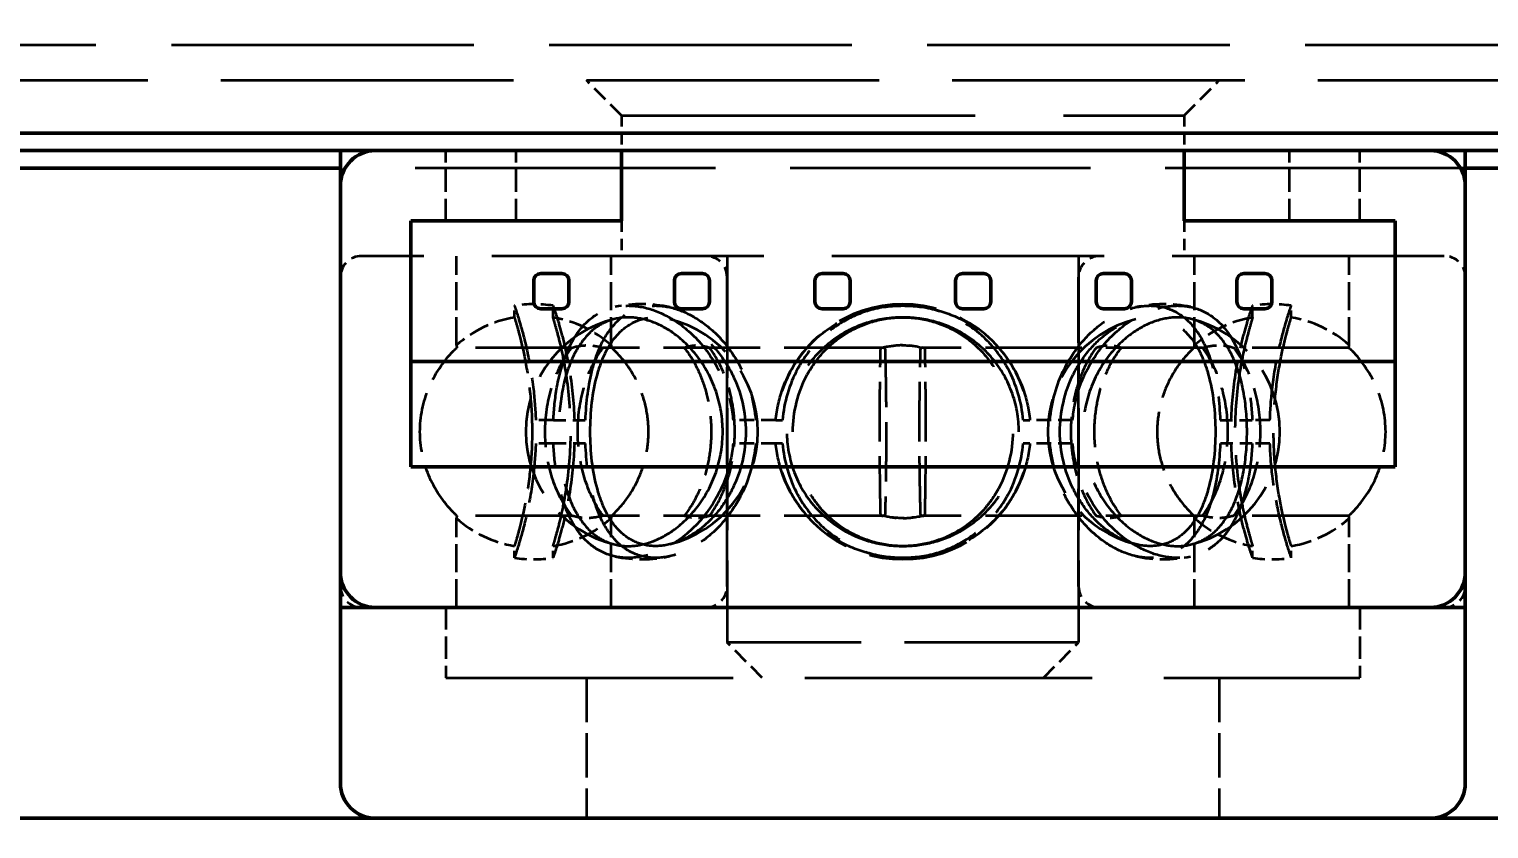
# Model space of a CAD drawing. Header units: millimetres. Extents: x 0 to 297, y 0 to 210.
# Drawn here: x 58.76 to 79.52, y 107.72 to 119.09 of the extents above; entities that cross this region are included whole.
import ezdxf

# ---------------------------------------------------------------- set-up
doc = ezdxf.new("R2010")
doc.units = ezdxf.units.MM
doc.linetypes.add('DASHED', pattern=[0.2068, 0.1655, -0.0413])
for name, color, linetype, lineweight in [('Dimension (ISO)', 7, 'Continuous', 25), ('Hidden (ISO)', 7, 'DASHED', 35), ('Visible (ISO)', 7, 'Continuous', 50)]:
    doc.layers.add(name, color=color, linetype=linetype, lineweight=lineweight)
doc.styles.add('Note Text (ISO)', font='tahoma.ttf')
doc.dimstyles.new('Default - Method 1b (ISO)', dxfattribs={"dimtxt": 3.5, "dimasz": 2.5, "dimexe": 3.175, "dimexo": 0, "dimgap": 0.762, "dimtad": 1, "dimtoh": 1, "dimrnd": 1e-08, "dimtxsty": 'Note Text (ISO)', "dimcen": 0.09, "dimdle": 10, "dimclrd": 256, "dimclre": 256, "dimclrt": 256, "dimazin": 2, "dimtfac": 1, "dimtmove": 0, "dimatfit": 3, "dimfxl": 0, "dimtolj": 1, "dimlwd": -1, "dimlwe": -1, "dimarcsym": 0})

# ---------------------------------------------------------------- blocks, each defined once
blk = doc.blocks.new('*D6')
at = {"layer": 'Defpoints', "color": 0}
for p in [(44.37, 173.365), (69.182, 173.365), (63.682, 107.865)]:
    blk.add_point(p, dxfattribs=at)
at = {"layer": 'Dimension (ISO)'}
for p, q in [((69.182, 173.365), (41.195, 173.365)), ((44.37, 110.365), (44.37, 170.865)), ((63.682, 107.865), (41.195, 107.865))]:
    blk.add_line(p, q, dxfattribs=at)
for points in [[(43.953, 170.865), (44.786, 170.865), (44.37, 173.365)], [(43.953, 110.365), (44.786, 110.365), (44.37, 107.865)]]:
    blk.add_solid(points, dxfattribs=at)
at = {"layer": 'Dimension (ISO)', "insert": (39.172, 136.17), "char_height": 3.5, "attachment_point": 1, "rotation": 90, "style": 'Note Text (ISO)'}
blk.add_mtext('\\A1;65,5', dxfattribs=at)
blk = doc.blocks.new('*D7')
at = {"layer": 'Defpoints', "color": 0}
for p in [(35.488, 173.365), (69.182, 173.365), (52.932, 107.715)]:
    blk.add_point(p, dxfattribs=at)
at = {"layer": 'Dimension (ISO)'}
for p, q in [((69.182, 173.365), (32.313, 173.365)), ((35.488, 110.215), (35.488, 170.865)), ((52.932, 107.715), (32.313, 107.715))]:
    blk.add_line(p, q, dxfattribs=at)
for points in [[(35.072, 170.865), (35.905, 170.865), (35.488, 173.365)], [(35.072, 110.215), (35.905, 110.215), (35.488, 107.715)]]:
    blk.add_solid(points, dxfattribs=at)
at = {"layer": 'Dimension (ISO)', "insert": (30.291, 136.048), "char_height": 3.5, "attachment_point": 1, "rotation": 90, "style": 'Note Text (ISO)'}
blk.add_mtext('\\A1;65,6', dxfattribs=at)

msp = doc.modelspace()

# ---------------------------------------------------------------- linework, layer by layer
at = {"layer": 'Hidden (ISO)', "ltscale": 25.994265}
msp.add_line((86.582, 118.865), (55.782, 118.865), dxfattribs=at)
at = {"layer": 'Hidden (ISO)', "ltscale": 25.150295}
msp.add_line((56.282, 118.365), (86.082, 118.365), dxfattribs=at)
at = {"layer": 'Hidden (ISO)', "ltscale": 1.346073}
for p, q in [((67.182, 117.865), (66.682, 118.365)), ((75.182, 117.865), (75.682, 118.365)), ((69.182, 109.865), (68.682, 110.365)), ((73.182, 109.865), (73.682, 110.365))]:
    msp.add_line(p, q, dxfattribs=at)
at = {"layer": 'Hidden (ISO)', "ltscale": 30.382908}
msp.add_line((67.182, 117.865), (75.182, 117.865), dxfattribs=at)
at = {"layer": 'Hidden (ISO)', "ltscale": 0.951788}
for p, q in [((67.182, 117.865), (67.182, 117.365)), ((75.182, 117.865), (75.182, 117.365)), ((67.182, 116.365), (67.182, 115.865)), ((75.182, 116.365), (75.182, 115.865))]:
    msp.add_line(p, q, dxfattribs=at)
at = {"layer": 'Hidden (ISO)', "ltscale": 1.903676}
for p, q in [((64.682, 116.365), (64.682, 117.365)), ((65.682, 116.365), (65.682, 117.365)), ((76.682, 116.365), (76.682, 117.365)), ((77.682, 116.365), (77.682, 117.365)), ((64.682, 110.865), (64.682, 109.865)), ((77.682, 110.865), (77.682, 109.865))]:
    msp.add_line(p, q, dxfattribs=at)
at = {"layer": 'Hidden (ISO)', "ltscale": 25.789812}
msp.add_line((79.182, 117.115), (63.182, 117.115), dxfattribs=at)
at = {"layer": 'Hidden (ISO)', "ltscale": 23.394838}
msp.add_line((78.882, 115.865), (63.482, 115.865), dxfattribs=at)
at = {"layer": 'Hidden (ISO)', "ltscale": 2.418005}
for p, q in [((64.832, 114.595), (64.832, 115.865)), ((67.032, 114.595), (67.032, 115.865)), ((75.332, 114.595), (75.332, 115.865)), ((77.532, 114.595), (77.532, 115.865)), ((64.832, 110.865), (64.832, 112.136)), ((67.032, 110.865), (67.032, 112.136)), ((75.332, 110.865), (75.332, 112.136)), ((77.532, 110.865), (77.532, 112.136))]:
    msp.add_line(p, q, dxfattribs=at)
at = {"layer": 'Hidden (ISO)', "ltscale": 10.470666}
for p, q in [((68.682, 115.865), (68.682, 110.365)), ((73.682, 115.865), (73.682, 110.365))]:
    msp.add_line(p, q, dxfattribs=at)
at = {"layer": 'Hidden (ISO)', "ltscale": 8.376513}
for p, q in [((68.682, 111.165), (68.682, 115.565)), ((73.682, 111.165), (73.682, 115.565))]:
    msp.add_line(p, q, dxfattribs=at)
at = {"layer": 'Hidden (ISO)', "ltscale": 0.318066}
for p, q in [((65.657, 114.992), (65.657, 115.159)), ((66.207, 114.992), (66.207, 115.159)), ((76.157, 114.992), (76.157, 115.159)), ((76.707, 114.992), (76.707, 115.159)), ((65.657, 111.571), (65.657, 111.738)), ((66.207, 111.571), (66.207, 111.738)), ((76.157, 111.571), (76.157, 111.738)), ((76.707, 111.571), (76.707, 111.738))]:
    msp.add_line(p, q, dxfattribs=at)
at = {"layer": 'Hidden (ISO)', "ltscale": 8.296238}
for p, q in [((66.475, 114.561), (64.839, 114.561)), ((70.867, 114.561), (66.919, 114.561)), ((75.444, 114.561), (71.496, 114.561)), ((77.524, 114.561), (75.889, 114.561)), ((66.475, 112.169), (64.839, 112.169)), ((70.867, 112.169), (66.919, 112.169)), ((75.444, 112.169), (71.496, 112.169)), ((77.524, 112.169), (75.889, 112.169))]:
    msp.add_line(p, q, dxfattribs=at)
at = {"layer": 'Hidden (ISO)', "ltscale": 0.114991}
for p, q in [((70.927, 114.561), (70.867, 114.561)), ((71.496, 114.561), (71.436, 114.561)), ((70.927, 112.169), (70.867, 112.169)), ((71.496, 112.169), (71.436, 112.169))]:
    msp.add_line(p, q, dxfattribs=at)
at = {"layer": 'Hidden (ISO)', "ltscale": 1.250767}
for p, q in [((66.212, 113.53), (65.961, 113.53)), ((69.374, 113.53), (68.768, 113.53)), ((73.596, 113.53), (72.989, 113.53)), ((76.403, 113.53), (76.151, 113.53)), ((66.212, 113.2), (65.961, 113.2)), ((69.374, 113.2), (68.768, 113.2)), ((73.596, 113.2), (72.989, 113.2)), ((76.403, 113.2), (76.151, 113.2))]:
    msp.add_line(p, q, dxfattribs=at)
at = {"layer": 'Hidden (ISO)', "ltscale": 1.066747}
for p, q in [((66.212, 113.53), (66.668, 113.53)), ((69.374, 113.53), (69.469, 113.53)), ((72.894, 113.53), (72.989, 113.53)), ((75.695, 113.53), (76.151, 113.53)), ((66.668, 113.2), (66.212, 113.2)), ((69.469, 113.2), (69.374, 113.2)), ((72.989, 113.2), (72.894, 113.2)), ((76.151, 113.2), (75.695, 113.2))]:
    msp.add_line(p, q, dxfattribs=at)
at = {"layer": 'Hidden (ISO)', "ltscale": 14.952118}
msp.add_line((73.682, 110.365), (68.682, 110.365), dxfattribs=at)
at = {"layer": 'Hidden (ISO)', "ltscale": 24.686113}
msp.add_line((64.682, 109.865), (77.682, 109.865), dxfattribs=at)
at = {"layer": 'Hidden (ISO)', "ltscale": 3.807451}
for p, q in [((66.682, 109.865), (66.682, 107.865)), ((75.682, 109.865), (75.682, 107.865))]:
    msp.add_line(p, q, dxfattribs=at)
at = {"layer": 'Hidden (ISO)', "ltscale": 0.897033}
for centre, start, end in [((63.482, 115.565), 90, 180), ((68.382, 115.565), 0, 90), ((73.982, 115.565), 90, 180), ((78.882, 115.565), 0, 90), ((63.482, 111.165), 180, 270), ((68.382, 111.165), 270, 0), ((73.982, 111.165), 180, 270), ((78.882, 111.165), 270, 0)]:
    msp.add_arc(centre, 0.3, start, end, dxfattribs=at)
at = {"layer": 'Hidden (ISO)', "ltscale": 1.051025}
for centre, start, end in [((65.932, 113.365), 81.2853, 98.7147), ((76.432, 113.365), 81.2853, 98.7147), ((65.932, 113.365), 261.2853, 278.7147), ((76.432, 113.365), 261.2853, 278.7147)]:
    msp.add_arc(centre, 1.815, start, end, dxfattribs=at)
at = {"layer": 'Hidden (ISO)', "ltscale": 1.496512}
for centre, start, end in [((67.469, 113.365), 77.2584, 102.0748), ((74.894, 113.365), 77.9252, 102.7416), ((67.469, 113.365), 257.9252, 282.7416), ((74.894, 113.365), 257.2584, 282.0748)]:
    msp.add_arc(centre, 1.815, start, end, dxfattribs=at)
at = {"layer": 'Hidden (ISO)', "ltscale": 8.625829}
for start, end in [(18.4835, 161.5165), (198.4835, 341.5165)]:
    msp.add_arc((71.182, 113.365), 1.815, start, end, dxfattribs=at)
at = {"layer": 'Hidden (ISO)', "ltscale": 1.766149}
for centre, start, end in [((65.932, 113.365), 99.5941, 131.8103), ((65.932, 113.365), 48.1897, 80.4059), ((76.432, 113.365), 99.5941, 131.8103), ((76.432, 113.365), 48.1897, 80.4059), ((65.932, 113.365), 228.1897, 260.4059), ((65.932, 113.365), 279.5941, 311.8103), ((76.432, 113.365), 228.1897, 260.4059), ((76.432, 113.365), 279.5941, 311.8103)]:
    msp.add_arc(centre, 1.65, start, end, dxfattribs=at)
at = {"layer": 'Hidden (ISO)', "ltscale": 8.409647}
for centre, start, end in [((67.469, 113.365), 103.3034, 256.6966), ((74.894, 113.365), 283.3034, 76.6966)]:
    msp.add_arc(centre, 1.65, start, end, dxfattribs=at)
at = {"layer": 'Hidden (ISO)', "ltscale": 8.328816}
for centre, start, end in [((67.469, 113.365), 284.0406, 75.9594), ((74.894, 113.365), 104.0406, 255.9594)]:
    msp.add_arc(centre, 1.65, start, end, dxfattribs=at)
at = {"layer": 'Hidden (ISO)', "ltscale": 5.128769}
for points, knots in [([(65.657, 115.159), (65.657, 115.159), (65.664, 115.14), (65.691, 115.055), (65.712, 114.991), (65.761, 114.824), (65.8, 114.684), (65.865, 114.391), (65.9, 114.202), (65.943, 113.846), (65.955, 113.686), (65.961, 113.53)], [-0.8152781, -0.8152781, -0.8152781, -0.8152781, -0.7693538, -0.7693538, -0.7234295, -0.7234295, -0.6673037, -0.6673037, -0.6054112, -0.6054112, -0.5597739, -0.5597739, -0.5597739, -0.5597739]), ([(76.403, 113.53), (76.408, 113.686), (76.42, 113.846), (76.463, 114.202), (76.498, 114.391), (76.564, 114.684), (76.602, 114.824), (76.651, 114.991), (76.672, 115.055), (76.7, 115.14), (76.707, 115.159), (76.707, 115.159)], [-1.0707823, -1.0707823, -1.0707823, -1.0707823, -1.025145, -1.025145, -0.9632525, -0.9632525, -0.9071267, -0.9071267, -0.8612024, -0.8612024, -0.8152781, -0.8152781, -0.8152781, -0.8152781]), ([(65.961, 113.2), (65.955, 113.044), (65.943, 112.885), (65.9, 112.529), (65.865, 112.339), (65.8, 112.047), (65.761, 111.907), (65.712, 111.74), (65.691, 111.675), (65.664, 111.591), (65.657, 111.571), (65.657, 111.571)], [-0.5272635, -0.5272635, -0.5272635, -0.5272635, -0.4816262, -0.4816262, -0.4197338, -0.4197338, -0.363608, -0.363608, -0.3176837, -0.3176837, -0.2717594, -0.2717594, -0.2717594, -0.2717594]), ([(76.707, 111.571), (76.707, 111.571), (76.7, 111.591), (76.672, 111.675), (76.651, 111.74), (76.602, 111.907), (76.564, 112.047), (76.498, 112.339), (76.463, 112.529), (76.42, 112.885), (76.408, 113.044), (76.403, 113.2)], [-0.2717594, -0.2717594, -0.2717594, -0.2717594, -0.2258351, -0.2258351, -0.1799107, -0.1799107, -0.123785, -0.123785, -0.0618925, -0.0618925, -0.0162552, -0.0162552, -0.0162552, -0.0162552])]:
    msp.add_open_spline(points, degree=3, knots=knots, dxfattribs=at)
at = {"layer": 'Hidden (ISO)', "ltscale": 4.988949}
for points, knots in [([(66.207, 115.159), (66.207, 115.159), (66.213, 115.14), (66.241, 115.058), (66.261, 114.995), (66.305, 114.845), (66.332, 114.749), (66.386, 114.527), (66.413, 114.4), (66.475, 114.037), (66.502, 113.783), (66.511, 113.53)], [-0.8091995, -0.8091995, -0.8091995, -0.8091995, -0.7660166, -0.7660166, -0.7228336, -0.7228336, -0.6769918, -0.6769918, -0.63115, -0.63115, -0.5558823, -0.5558823, -0.5558823, -0.5558823]), ([(75.853, 113.53), (75.861, 113.783), (75.888, 114.037), (75.95, 114.4), (75.977, 114.527), (76.031, 114.749), (76.058, 114.845), (76.103, 114.995), (76.123, 115.058), (76.15, 115.14), (76.157, 115.159), (76.157, 115.159)], [-1.0625167, -1.0625167, -1.0625167, -1.0625167, -0.9872491, -0.9872491, -0.9414073, -0.9414073, -0.8955654, -0.8955654, -0.8523825, -0.8523825, -0.8091995, -0.8091995, -0.8091995, -0.8091995]), ([(66.511, 113.2), (66.502, 112.947), (66.475, 112.693), (66.413, 112.331), (66.386, 112.204), (66.332, 111.981), (66.305, 111.885), (66.261, 111.735), (66.241, 111.673), (66.213, 111.591), (66.207, 111.571), (66.207, 111.571)], [-0.5230504, -0.5230504, -0.5230504, -0.5230504, -0.4477827, -0.4477827, -0.4019409, -0.4019409, -0.3560991, -0.3560991, -0.3129161, -0.3129161, -0.2697332, -0.2697332, -0.2697332, -0.2697332]), ([(76.157, 111.571), (76.157, 111.571), (76.15, 111.591), (76.123, 111.673), (76.103, 111.735), (76.058, 111.885), (76.031, 111.981), (75.977, 112.204), (75.95, 112.331), (75.888, 112.693), (75.861, 112.947), (75.853, 113.2)], [-0.2697332, -0.2697332, -0.2697332, -0.2697332, -0.2265502, -0.2265502, -0.1833673, -0.1833673, -0.1375254, -0.1375254, -0.0916836, -0.0916836, -0.016416, -0.016416, -0.016416, -0.016416])]:
    msp.add_open_spline(points, degree=3, knots=knots, dxfattribs=at)
at = {"layer": 'Hidden (ISO)', "ltscale": 10.257639}
for points, knots in [([(66.212, 113.53), (66.219, 113.686), (66.235, 113.846), (66.298, 114.202), (66.355, 114.391), (66.489, 114.684), (66.583, 114.824), (66.754, 114.991), (66.848, 115.055), (67.054, 115.14), (67.167, 115.159), (67.383, 115.159), (67.505, 115.14), (67.751, 115.055), (67.874, 114.991), (68.115, 114.824), (68.263, 114.684), (68.49, 114.391), (68.597, 114.202), (68.72, 113.846), (68.754, 113.686), (68.768, 113.53)], [-1.0707823, -1.0707823, -1.0707823, -1.0707823, -1.025145, -1.025145, -0.9632525, -0.9632525, -0.9071267, -0.9071267, -0.8612024, -0.8612024, -0.8152781, -0.8152781, -0.7693538, -0.7693538, -0.7234295, -0.7234295, -0.6673037, -0.6673037, -0.6054112, -0.6054112, -0.5597739, -0.5597739, -0.5597739, -0.5597739]), ([(69.374, 113.53), (69.389, 113.686), (69.424, 113.846), (69.556, 114.202), (69.672, 114.391), (69.927, 114.684), (70.098, 114.824), (70.39, 114.991), (70.543, 115.055), (70.863, 115.14), (71.029, 115.159), (71.335, 115.159), (71.501, 115.14), (71.82, 115.055), (71.973, 114.991), (72.265, 114.824), (72.436, 114.684), (72.691, 114.391), (72.807, 114.202), (72.939, 113.846), (72.974, 113.686), (72.989, 113.53)], [-1.0707823, -1.0707823, -1.0707823, -1.0707823, -1.025145, -1.025145, -0.9632525, -0.9632525, -0.9071267, -0.9071267, -0.8612024, -0.8612024, -0.8152781, -0.8152781, -0.7693538, -0.7693538, -0.7234295, -0.7234295, -0.6673037, -0.6673037, -0.6054112, -0.6054112, -0.5597739, -0.5597739, -0.5597739, -0.5597739]), ([(73.596, 113.53), (73.61, 113.686), (73.643, 113.846), (73.767, 114.202), (73.873, 114.391), (74.1, 114.684), (74.248, 114.824), (74.49, 114.991), (74.613, 115.055), (74.858, 115.14), (74.98, 115.159), (75.197, 115.159), (75.309, 115.14), (75.515, 115.055), (75.609, 114.991), (75.78, 114.824), (75.875, 114.684), (76.009, 114.391), (76.065, 114.202), (76.129, 113.846), (76.145, 113.686), (76.151, 113.53)], [-1.0707823, -1.0707823, -1.0707823, -1.0707823, -1.025145, -1.025145, -0.9632525, -0.9632525, -0.9071267, -0.9071267, -0.8612024, -0.8612024, -0.8152781, -0.8152781, -0.7693538, -0.7693538, -0.7234295, -0.7234295, -0.6673037, -0.6673037, -0.6054112, -0.6054112, -0.5597739, -0.5597739, -0.5597739, -0.5597739]), ([(68.768, 113.2), (68.754, 113.044), (68.72, 112.885), (68.597, 112.529), (68.49, 112.339), (68.263, 112.047), (68.115, 111.907), (67.874, 111.74), (67.751, 111.675), (67.505, 111.591), (67.383, 111.571), (67.167, 111.571), (67.054, 111.591), (66.848, 111.675), (66.754, 111.74), (66.583, 111.907), (66.489, 112.047), (66.355, 112.339), (66.298, 112.529), (66.235, 112.885), (66.219, 113.044), (66.212, 113.2)], [-0.5272635, -0.5272635, -0.5272635, -0.5272635, -0.4816262, -0.4816262, -0.4197338, -0.4197338, -0.363608, -0.363608, -0.3176837, -0.3176837, -0.2717594, -0.2717594, -0.2258351, -0.2258351, -0.1799107, -0.1799107, -0.123785, -0.123785, -0.0618925, -0.0618925, -0.0162552, -0.0162552, -0.0162552, -0.0162552]), ([(72.989, 113.2), (72.974, 113.044), (72.939, 112.885), (72.807, 112.529), (72.691, 112.339), (72.436, 112.047), (72.265, 111.907), (71.973, 111.74), (71.82, 111.675), (71.501, 111.591), (71.335, 111.571), (71.029, 111.571), (70.863, 111.591), (70.543, 111.675), (70.39, 111.74), (70.098, 111.907), (69.927, 112.047), (69.672, 112.339), (69.556, 112.529), (69.424, 112.885), (69.389, 113.044), (69.374, 113.2)], [-0.5272635, -0.5272635, -0.5272635, -0.5272635, -0.4816262, -0.4816262, -0.4197338, -0.4197338, -0.363608, -0.363608, -0.3176837, -0.3176837, -0.2717594, -0.2717594, -0.2258351, -0.2258351, -0.1799107, -0.1799107, -0.123785, -0.123785, -0.0618925, -0.0618925, -0.0162552, -0.0162552, -0.0162552, -0.0162552]), ([(76.151, 113.2), (76.145, 113.044), (76.129, 112.885), (76.065, 112.529), (76.009, 112.339), (75.875, 112.047), (75.78, 111.907), (75.609, 111.74), (75.515, 111.675), (75.309, 111.591), (75.197, 111.571), (74.98, 111.571), (74.858, 111.591), (74.613, 111.675), (74.49, 111.74), (74.248, 111.907), (74.1, 112.047), (73.873, 112.339), (73.767, 112.529), (73.643, 112.885), (73.61, 113.044), (73.596, 113.2)], [-0.5272635, -0.5272635, -0.5272635, -0.5272635, -0.4816262, -0.4816262, -0.4197338, -0.4197338, -0.363608, -0.363608, -0.3176837, -0.3176837, -0.2717594, -0.2717594, -0.2258351, -0.2258351, -0.1799107, -0.1799107, -0.123785, -0.123785, -0.0618925, -0.0618925, -0.0162552, -0.0162552, -0.0162552, -0.0162552])]:
    msp.add_open_spline(points, degree=3, knots=knots, dxfattribs=at)
at = {"layer": 'Hidden (ISO)', "ltscale": 9.977999}
for points, knots in [([(66.668, 113.53), (66.678, 113.783), (66.71, 114.037), (66.805, 114.4), (66.851, 114.527), (66.964, 114.749), (67.031, 114.845), (67.178, 114.995), (67.264, 115.058), (67.457, 115.14), (67.562, 115.159), (67.766, 115.159), (67.881, 115.14), (68.111, 115.058), (68.227, 114.995), (68.436, 114.845), (68.541, 114.749), (68.73, 114.527), (68.814, 114.4), (68.997, 114.037), (69.068, 113.783), (69.089, 113.53)], [-1.0625167, -1.0625167, -1.0625167, -1.0625167, -0.9872491, -0.9872491, -0.9414073, -0.9414073, -0.8955654, -0.8955654, -0.8523825, -0.8523825, -0.8091995, -0.8091995, -0.7660166, -0.7660166, -0.7228336, -0.7228336, -0.6769918, -0.6769918, -0.63115, -0.63115, -0.5558823, -0.5558823, -0.5558823, -0.5558823]), ([(72.894, 113.53), (72.871, 113.783), (72.799, 114.037), (72.602, 114.4), (72.51, 114.527), (72.297, 114.749), (72.176, 114.845), (71.923, 114.995), (71.78, 115.058), (71.482, 115.14), (71.326, 115.159), (71.038, 115.159), (70.882, 115.14), (70.583, 115.058), (70.44, 114.995), (70.188, 114.845), (70.067, 114.749), (69.853, 114.527), (69.761, 114.4), (69.565, 114.037), (69.492, 113.783), (69.469, 113.53)], [0.5558823, 0.5558823, 0.5558823, 0.5558823, 0.63115, 0.63115, 0.6769918, 0.6769918, 0.7228336, 0.7228336, 0.7660166, 0.7660166, 0.8091995, 0.8091995, 0.8523825, 0.8523825, 0.8955654, 0.8955654, 0.9414073, 0.9414073, 0.9872491, 0.9872491, 1.0625167, 1.0625167, 1.0625167, 1.0625167]), ([(73.274, 113.53), (73.296, 113.783), (73.366, 114.037), (73.549, 114.4), (73.634, 114.527), (73.823, 114.749), (73.927, 114.845), (74.137, 114.995), (74.252, 115.058), (74.483, 115.14), (74.598, 115.159), (74.801, 115.159), (74.907, 115.14), (75.099, 115.058), (75.186, 114.995), (75.333, 114.845), (75.399, 114.749), (75.512, 114.527), (75.558, 114.4), (75.653, 114.037), (75.686, 113.783), (75.695, 113.53)], [-1.0625167, -1.0625167, -1.0625167, -1.0625167, -0.9872491, -0.9872491, -0.9414073, -0.9414073, -0.8955654, -0.8955654, -0.8523825, -0.8523825, -0.8091995, -0.8091995, -0.7660166, -0.7660166, -0.7228336, -0.7228336, -0.6769918, -0.6769918, -0.63115, -0.63115, -0.5558823, -0.5558823, -0.5558823, -0.5558823]), ([(69.089, 113.2), (69.068, 112.947), (68.997, 112.693), (68.814, 112.331), (68.73, 112.204), (68.541, 111.981), (68.436, 111.885), (68.227, 111.735), (68.111, 111.673), (67.881, 111.591), (67.766, 111.571), (67.562, 111.571), (67.457, 111.591), (67.264, 111.673), (67.178, 111.735), (67.031, 111.885), (66.964, 111.981), (66.851, 112.204), (66.805, 112.331), (66.71, 112.693), (66.678, 112.947), (66.668, 113.2)], [-0.5230504, -0.5230504, -0.5230504, -0.5230504, -0.4477827, -0.4477827, -0.4019409, -0.4019409, -0.3560991, -0.3560991, -0.3129161, -0.3129161, -0.2697332, -0.2697332, -0.2265502, -0.2265502, -0.1833673, -0.1833673, -0.1375254, -0.1375254, -0.0916836, -0.0916836, -0.016416, -0.016416, -0.016416, -0.016416]), ([(69.469, 113.2), (69.492, 112.947), (69.565, 112.693), (69.761, 112.331), (69.853, 112.204), (70.067, 111.981), (70.188, 111.885), (70.44, 111.735), (70.583, 111.673), (70.882, 111.591), (71.038, 111.571), (71.326, 111.571), (71.482, 111.591), (71.78, 111.673), (71.923, 111.735), (72.176, 111.885), (72.297, 111.981), (72.51, 112.204), (72.602, 112.331), (72.799, 112.693), (72.871, 112.947), (72.894, 113.2)], [0.016416, 0.016416, 0.016416, 0.016416, 0.0916836, 0.0916836, 0.1375254, 0.1375254, 0.1833673, 0.1833673, 0.2265502, 0.2265502, 0.2697332, 0.2697332, 0.3129161, 0.3129161, 0.3560991, 0.3560991, 0.4019409, 0.4019409, 0.4477827, 0.4477827, 0.5230504, 0.5230504, 0.5230504, 0.5230504]), ([(75.695, 113.2), (75.686, 112.947), (75.653, 112.693), (75.558, 112.331), (75.512, 112.204), (75.399, 111.981), (75.333, 111.885), (75.186, 111.735), (75.099, 111.673), (74.907, 111.591), (74.801, 111.571), (74.598, 111.571), (74.483, 111.591), (74.252, 111.673), (74.137, 111.735), (73.927, 111.885), (73.823, 111.981), (73.634, 112.204), (73.549, 112.331), (73.366, 112.693), (73.296, 112.947), (73.274, 113.2)], [-0.5230504, -0.5230504, -0.5230504, -0.5230504, -0.4477827, -0.4477827, -0.4019409, -0.4019409, -0.3560991, -0.3560991, -0.3129161, -0.3129161, -0.2697332, -0.2697332, -0.2265502, -0.2265502, -0.1833673, -0.1833673, -0.1375254, -0.1375254, -0.0916836, -0.0916836, -0.016416, -0.016416, -0.016416, -0.016416])]:
    msp.add_open_spline(points, degree=3, knots=knots, dxfattribs=at)
at = {"layer": 'Hidden (ISO)', "ltscale": 4.934652}
for points, knots in [([(65.657, 114.992), (65.657, 114.992), (65.662, 114.974), (65.685, 114.898), (65.702, 114.84), (65.743, 114.688), (65.774, 114.561), (65.828, 114.296), (65.857, 114.124), (65.898, 113.753), (65.909, 113.552), (65.909, 113.365)], [0.2463447, 0.2463447, 0.2463447, 0.2463447, 0.2879768, 0.2879768, 0.3296088, 0.3296088, 0.3804398, 0.3804398, 0.4365646, 0.4365646, 0.4926894, 0.4926894, 0.4926894, 0.4926894]), ([(65.909, 113.365), (65.909, 113.178), (65.898, 112.978), (65.857, 112.606), (65.828, 112.435), (65.774, 112.17), (65.743, 112.043), (65.702, 111.891), (65.685, 111.833), (65.662, 111.756), (65.657, 111.738), (65.657, 111.738)], [-0.4926894, -0.4926894, -0.4926894, -0.4926894, -0.4365646, -0.4365646, -0.3804398, -0.3804398, -0.3296088, -0.3296088, -0.2879768, -0.2879768, -0.2463447, -0.2463447, -0.2463447, -0.2463447])]:
    msp.add_open_spline(points, degree=3, knots=knots, dxfattribs=at)
at = {"layer": 'Hidden (ISO)', "ltscale": 9.615604}
for points, knots in [([(66.207, 111.738), (66.207, 111.738), (66.212, 111.756), (66.235, 111.831), (66.251, 111.887), (66.288, 112.023), (66.31, 112.11), (66.354, 112.312), (66.376, 112.427), (66.434, 112.801), (66.459, 113.088), (66.459, 113.642), (66.434, 113.93), (66.376, 114.303), (66.354, 114.418), (66.31, 114.62), (66.288, 114.707), (66.251, 114.843), (66.235, 114.9), (66.212, 114.975), (66.207, 114.992), (66.207, 114.992)], [0.2444708, 0.2444708, 0.2444708, 0.2444708, 0.283616, 0.283616, 0.3227613, 0.3227613, 0.3643064, 0.3643064, 0.4058514, 0.4058514, 0.4889416, 0.4889416, 0.5720317, 0.5720317, 0.6135768, 0.6135768, 0.6551219, 0.6551219, 0.6942671, 0.6942671, 0.7334124, 0.7334124, 0.7334124, 0.7334124]), ([(76.157, 114.992), (76.157, 114.992), (76.151, 114.975), (76.129, 114.9), (76.112, 114.843), (76.076, 114.707), (76.054, 114.62), (76.009, 114.418), (75.987, 114.303), (75.929, 113.93), (75.905, 113.642), (75.905, 113.365), (75.905, 113.088), (75.929, 112.801), (75.987, 112.427), (76.009, 112.312), (76.054, 112.11), (76.076, 112.023), (76.112, 111.887), (76.129, 111.831), (76.151, 111.756), (76.157, 111.738), (76.157, 111.738)], [0.7334124, 0.7334124, 0.7334124, 0.7334124, 0.7725576, 0.7725576, 0.8117029, 0.8117029, 0.8532479, 0.8532479, 0.894793, 0.894793, 0.9778832, 0.9778832, 0.9778832, 1.0609733, 1.0609733, 1.1025184, 1.1025184, 1.1440635, 1.1440635, 1.1832087, 1.1832087, 1.222354, 1.222354, 1.222354, 1.222354])]:
    msp.add_open_spline(points, degree=3, knots=knots, dxfattribs=at)
at = {"layer": 'Hidden (ISO)', "ltscale": 25.068541}
for points in [[(68.62, 113.365), (68.62, 113.178), (68.588, 112.978), (68.461, 112.606), (68.366, 112.435), (68.163, 112.17), (68.031, 112.043), (67.815, 111.891), (67.704, 111.833), (67.483, 111.756), (67.373, 111.738), (67.177, 111.738), (67.074, 111.756), (66.886, 111.833), (66.799, 111.891), (66.641, 112.043), (66.553, 112.17), (66.426, 112.435), (66.372, 112.606), (66.303, 112.978), (66.287, 113.178), (66.287, 113.365), (66.287, 113.552), (66.303, 113.753), (66.372, 114.124), (66.426, 114.296), (66.553, 114.561), (66.641, 114.688), (66.799, 114.84), (66.886, 114.898), (67.074, 114.974), (67.177, 114.992), (67.373, 114.992), (67.483, 114.974), (67.704, 114.898), (67.815, 114.84), (68.031, 114.688), (68.163, 114.561), (68.366, 114.296), (68.461, 114.124), (68.588, 113.753), (68.62, 113.552), (68.62, 113.365)], [(72.831, 113.365), (72.831, 113.178), (72.798, 112.978), (72.658, 112.606), (72.553, 112.435), (72.321, 112.17), (72.165, 112.043), (71.9, 111.891), (71.761, 111.833), (71.471, 111.756), (71.32, 111.738), (71.043, 111.738), (70.892, 111.756), (70.603, 111.833), (70.464, 111.891), (70.199, 112.043), (70.043, 112.17), (69.81, 112.435), (69.705, 112.606), (69.566, 112.978), (69.532, 113.178), (69.532, 113.365), (69.532, 113.552), (69.566, 113.753), (69.705, 114.124), (69.81, 114.296), (70.043, 114.561), (70.199, 114.688), (70.464, 114.84), (70.603, 114.898), (70.892, 114.974), (71.043, 114.992), (71.32, 114.992), (71.471, 114.974), (71.761, 114.898), (71.9, 114.84), (72.165, 114.688), (72.321, 114.561), (72.553, 114.296), (72.658, 114.124), (72.798, 113.753), (72.831, 113.552), (72.831, 113.365)], [(76.077, 113.365), (76.077, 113.178), (76.061, 112.978), (75.991, 112.606), (75.937, 112.435), (75.811, 112.17), (75.723, 112.043), (75.564, 111.891), (75.478, 111.833), (75.289, 111.756), (75.187, 111.738), (74.99, 111.738), (74.88, 111.756), (74.659, 111.833), (74.549, 111.891), (74.332, 112.043), (74.2, 112.17), (73.998, 112.435), (73.902, 112.606), (73.775, 112.978), (73.744, 113.178), (73.744, 113.365), (73.744, 113.552), (73.775, 113.753), (73.902, 114.124), (73.998, 114.296), (74.2, 114.561), (74.332, 114.688), (74.549, 114.84), (74.659, 114.898), (74.88, 114.974), (74.99, 114.992), (75.187, 114.992), (75.289, 114.974), (75.478, 114.898), (75.564, 114.84), (75.723, 114.688), (75.811, 114.561), (75.937, 114.296), (75.991, 114.124), (76.061, 113.753), (76.077, 113.552), (76.077, 113.365)]]:
    msp.add_open_spline(points, degree=3, knots=[-0.4926894, -0.4926894, -0.4926894, -0.4926894, -0.4365646, -0.4365646, -0.3804398, -0.3804398, -0.3296088, -0.3296088, -0.2879768, -0.2879768, -0.2463447, -0.2463447, -0.2047127, -0.2047127, -0.1630806, -0.1630806, -0.1122496, -0.1122496, -0.0561248, -0.0561248, 0, 0, 0, 0.0561248, 0.0561248, 0.1122496, 0.1122496, 0.1630806, 0.1630806, 0.2047127, 0.2047127, 0.2463447, 0.2463447, 0.2879768, 0.2879768, 0.3296088, 0.3296088, 0.3804398, 0.3804398, 0.4365646, 0.4365646, 0.4926894, 0.4926894, 0.4926894, 0.4926894], dxfattribs=at)
at = {"layer": 'Hidden (ISO)', "ltscale": 24.423887}
for points, knots in [([(67.664, 111.738), (67.756, 111.738), (67.86, 111.756), (68.068, 111.831), (68.171, 111.887), (68.359, 112.023), (68.452, 112.11), (68.621, 112.312), (68.696, 112.427), (68.881, 112.801), (68.948, 113.088), (68.948, 113.642), (68.881, 113.93), (68.696, 114.303), (68.621, 114.418), (68.452, 114.62), (68.359, 114.707), (68.171, 114.843), (68.068, 114.9), (67.86, 114.975), (67.756, 114.992), (67.572, 114.992), (67.476, 114.975), (67.299, 114.9), (67.219, 114.843), (67.083, 114.707), (67.021, 114.62), (66.915, 114.418), (66.871, 114.303), (66.768, 113.93), (66.736, 113.642), (66.736, 113.365), (66.736, 113.088), (66.768, 112.801), (66.871, 112.427), (66.915, 112.312), (67.021, 112.11), (67.083, 112.023), (67.219, 111.887), (67.299, 111.831), (67.476, 111.756), (67.572, 111.738), (67.664, 111.738)], [0.2444708, 0.2444708, 0.2444708, 0.2444708, 0.283616, 0.283616, 0.3227613, 0.3227613, 0.3643064, 0.3643064, 0.4058514, 0.4058514, 0.4889416, 0.4889416, 0.5720317, 0.5720317, 0.6135768, 0.6135768, 0.6551219, 0.6551219, 0.6942671, 0.6942671, 0.7334124, 0.7334124, 0.7725576, 0.7725576, 0.8117029, 0.8117029, 0.8532479, 0.8532479, 0.894793, 0.894793, 0.9778832, 0.9778832, 0.9778832, 1.0609733, 1.0609733, 1.1025184, 1.1025184, 1.1440635, 1.1440635, 1.1832087, 1.1832087, 1.222354, 1.222354, 1.222354, 1.222354]), ([(69.618, 113.365), (69.618, 113.088), (69.687, 112.801), (69.891, 112.427), (69.975, 112.312), (70.169, 112.11), (70.28, 112.023), (70.509, 111.887), (70.639, 111.831), (70.91, 111.756), (71.051, 111.738), (71.312, 111.738), (71.454, 111.756), (71.725, 111.831), (71.855, 111.887), (72.084, 112.023), (72.194, 112.11), (72.388, 112.312), (72.472, 112.427), (72.676, 112.801), (72.745, 113.088), (72.745, 113.642), (72.676, 113.93), (72.472, 114.303), (72.388, 114.418), (72.194, 114.62), (72.084, 114.707), (71.855, 114.843), (71.725, 114.9), (71.454, 114.975), (71.312, 114.992), (71.051, 114.992), (70.91, 114.975), (70.639, 114.9), (70.509, 114.843), (70.28, 114.707), (70.169, 114.62), (69.975, 114.418), (69.891, 114.303), (69.687, 113.93), (69.618, 113.642), (69.618, 113.365)], [0, 0, 0, 0, 0.0830901, 0.0830901, 0.1246352, 0.1246352, 0.1661803, 0.1661803, 0.2053255, 0.2053255, 0.2444708, 0.2444708, 0.283616, 0.283616, 0.3227613, 0.3227613, 0.3643064, 0.3643064, 0.4058514, 0.4058514, 0.4889416, 0.4889416, 0.5720317, 0.5720317, 0.6135768, 0.6135768, 0.6551219, 0.6551219, 0.6942671, 0.6942671, 0.7334124, 0.7334124, 0.7725576, 0.7725576, 0.8117029, 0.8117029, 0.8532479, 0.8532479, 0.894793, 0.894793, 0.9778832, 0.9778832, 0.9778832, 0.9778832]), ([(74.7, 111.738), (74.792, 111.738), (74.888, 111.756), (75.064, 111.831), (75.144, 111.887), (75.28, 112.023), (75.342, 112.11), (75.448, 112.312), (75.492, 112.427), (75.595, 112.801), (75.627, 113.088), (75.627, 113.642), (75.595, 113.93), (75.492, 114.303), (75.448, 114.418), (75.342, 114.62), (75.28, 114.707), (75.144, 114.843), (75.064, 114.9), (74.888, 114.975), (74.792, 114.992), (74.607, 114.992), (74.503, 114.975), (74.296, 114.9), (74.192, 114.843), (74.004, 114.707), (73.911, 114.62), (73.742, 114.418), (73.667, 114.303), (73.482, 113.93), (73.416, 113.642), (73.416, 113.365), (73.416, 113.088), (73.482, 112.801), (73.667, 112.427), (73.742, 112.312), (73.911, 112.11), (74.004, 112.023), (74.192, 111.887), (74.296, 111.831), (74.503, 111.756), (74.607, 111.738), (74.7, 111.738)], [0.2444708, 0.2444708, 0.2444708, 0.2444708, 0.283616, 0.283616, 0.3227613, 0.3227613, 0.3643064, 0.3643064, 0.4058514, 0.4058514, 0.4889416, 0.4889416, 0.5720317, 0.5720317, 0.6135768, 0.6135768, 0.6551219, 0.6551219, 0.6942671, 0.6942671, 0.7334124, 0.7334124, 0.7725576, 0.7725576, 0.8117029, 0.8117029, 0.8532479, 0.8532479, 0.894793, 0.894793, 0.9778832, 0.9778832, 0.9778832, 1.0609733, 1.0609733, 1.1025184, 1.1025184, 1.1440635, 1.1440635, 1.1832087, 1.1832087, 1.222354, 1.222354, 1.222354, 1.222354])]:
    msp.add_open_spline(points, degree=3, knots=knots, dxfattribs=at)
at = {"layer": 'Hidden (ISO)', "ltscale": 9.869404}
msp.add_open_spline([(76.707, 111.738), (76.707, 111.738), (76.701, 111.756), (76.678, 111.833), (76.661, 111.891), (76.62, 112.043), (76.589, 112.17), (76.535, 112.435), (76.506, 112.606), (76.466, 112.978), (76.455, 113.178), (76.455, 113.365), (76.455, 113.552), (76.466, 113.753), (76.506, 114.124), (76.535, 114.296), (76.589, 114.561), (76.62, 114.688), (76.661, 114.84), (76.678, 114.898), (76.701, 114.974), (76.707, 114.992), (76.707, 114.992)], degree=3, knots=[-0.2463447, -0.2463447, -0.2463447, -0.2463447, -0.2047127, -0.2047127, -0.1630806, -0.1630806, -0.1122496, -0.1122496, -0.0561248, -0.0561248, 0, 0, 0, 0.0561248, 0.0561248, 0.1122496, 0.1122496, 0.1630806, 0.1630806, 0.2047127, 0.2047127, 0.2463447, 0.2463447, 0.2463447, 0.2463447], dxfattribs=at)
at = {"layer": 'Hidden (ISO)', "ltscale": 5.115507}
for points, knots in [([(64.839, 112.169), (64.823, 112.185), (64.806, 112.201), (64.649, 112.358), (64.515, 112.558), (64.361, 112.929), (64.314, 113.165), (64.314, 113.365), (64.314, 113.566), (64.361, 113.802), (64.515, 114.172), (64.649, 114.373), (64.806, 114.53), (64.823, 114.546), (64.839, 114.561)], [0.8357993, 0.8357993, 0.8357993, 0.8357993, 0.8424741, 0.8424741, 0.902646, 0.902646, 0.9628091, 0.9628091, 0.9628091, 1.0229673, 1.0229673, 1.0831342, 1.0831342, 1.089819, 1.089819, 1.089819, 1.089819]), ([(70.867, 112.169), (70.867, 112.185), (70.866, 112.201), (70.862, 112.358), (70.859, 112.558), (70.855, 112.929), (70.854, 113.165), (70.854, 113.365), (70.854, 113.566), (70.855, 113.802), (70.859, 114.172), (70.862, 114.373), (70.866, 114.53), (70.867, 114.546), (70.867, 114.561)], [-0.1270098, -0.1270098, -0.1270098, -0.1270098, -0.1203349, -0.1203349, -0.0601631, -0.0601631, 0, 0, 0, 0.0601582, 0.0601582, 0.1203252, 0.1203252, 0.1270099, 0.1270099, 0.1270099, 0.1270099]), ([(71.496, 112.169), (71.497, 112.185), (71.497, 112.201), (71.501, 112.358), (71.504, 112.558), (71.508, 112.929), (71.509, 113.165), (71.509, 113.365), (71.509, 113.566), (71.508, 113.802), (71.504, 114.172), (71.501, 114.373), (71.497, 114.53), (71.497, 114.546), (71.496, 114.561)], [0.8357993, 0.8357993, 0.8357993, 0.8357993, 0.8424741, 0.8424741, 0.902646, 0.902646, 0.9628091, 0.9628091, 0.9628091, 1.0229673, 1.0229673, 1.0831342, 1.0831342, 1.089819, 1.089819, 1.089819, 1.089819])]:
    msp.add_open_spline(points, degree=3, knots=knots, dxfattribs=at)
at = {"layer": 'Hidden (ISO)', "ltscale": 0.603419}
for points in [[(64.832, 114.595), (64.832, 114.595), (64.835, 114.583), (64.839, 114.561)], [(77.524, 114.561), (77.529, 114.583), (77.532, 114.595), (77.532, 114.595)], [(64.839, 112.169), (64.835, 112.148), (64.832, 112.136), (64.832, 112.136)], [(77.532, 112.136), (77.532, 112.136), (77.529, 112.148), (77.524, 112.169)]]:
    msp.add_open_spline(points, degree=3, dxfattribs=at)
at = {"layer": 'Hidden (ISO)', "ltscale": 5.115508}
for points, knots in [([(66.475, 112.169), (66.462, 112.185), (66.45, 112.201), (66.336, 112.358), (66.239, 112.558), (66.128, 112.929), (66.094, 113.165), (66.094, 113.365), (66.094, 113.566), (66.128, 113.802), (66.239, 114.172), (66.336, 114.373), (66.45, 114.53), (66.462, 114.546), (66.475, 114.561)], [-0.1270099, -0.1270099, -0.1270099, -0.1270099, -0.1203252, -0.1203252, -0.0601582, -0.0601582, 0, 0, 0, 0.0601582, 0.0601582, 0.1203252, 0.1203252, 0.1270099, 0.1270099, 0.1270099, 0.1270099]), ([(66.919, 112.169), (66.908, 112.185), (66.896, 112.201), (66.788, 112.358), (66.696, 112.558), (66.59, 112.929), (66.557, 113.165), (66.557, 113.365), (66.557, 113.566), (66.59, 113.802), (66.696, 114.172), (66.788, 114.373), (66.896, 114.53), (66.908, 114.546), (66.919, 114.561)], [0.8357992, 0.8357992, 0.8357992, 0.8357992, 0.8424839, 0.8424839, 0.9026508, 0.9026508, 0.9628091, 0.9628091, 0.9628091, 1.0229673, 1.0229673, 1.0831342, 1.0831342, 1.089819, 1.089819, 1.089819, 1.089819]), ([(75.444, 112.169), (75.455, 112.185), (75.467, 112.201), (75.575, 112.358), (75.668, 112.558), (75.774, 112.929), (75.806, 113.165), (75.806, 113.365), (75.806, 113.566), (75.774, 113.802), (75.668, 114.172), (75.575, 114.373), (75.467, 114.53), (75.455, 114.546), (75.444, 114.561)], [-0.1270099, -0.1270099, -0.1270099, -0.1270099, -0.1203252, -0.1203252, -0.0601582, -0.0601582, 0, 0, 0, 0.0601582, 0.0601582, 0.1203252, 0.1203252, 0.1270099, 0.1270099, 0.1270099, 0.1270099]), ([(75.889, 112.169), (75.901, 112.185), (75.913, 112.201), (76.027, 112.358), (76.124, 112.558), (76.235, 112.929), (76.269, 113.165), (76.269, 113.365), (76.269, 113.566), (76.235, 113.802), (76.124, 114.172), (76.027, 114.373), (75.913, 114.53), (75.901, 114.546), (75.889, 114.561)], [0.8357992, 0.8357992, 0.8357992, 0.8357992, 0.8424839, 0.8424839, 0.9026508, 0.9026508, 0.9628091, 0.9628091, 0.9628091, 1.0229673, 1.0229673, 1.0831342, 1.0831342, 1.089819, 1.089819, 1.089819, 1.089819]), ([(77.524, 112.169), (77.541, 112.185), (77.557, 112.201), (77.715, 112.358), (77.848, 112.558), (78.002, 112.929), (78.049, 113.165), (78.049, 113.365), (78.049, 113.566), (78.002, 113.802), (77.848, 114.172), (77.715, 114.373), (77.557, 114.53), (77.541, 114.546), (77.524, 114.561)], [-0.1270099, -0.1270099, -0.1270099, -0.1270099, -0.1203252, -0.1203252, -0.0601582, -0.0601582, 0, 0, 0, 0.0601582, 0.0601582, 0.1203252, 0.1203252, 0.1270099, 0.1270099, 0.1270099, 0.1270099])]:
    msp.add_open_spline(points, degree=3, knots=knots, dxfattribs=at)
at = {"layer": 'Hidden (ISO)', "ltscale": 1.206939}
for points, knots in [([(66.475, 114.561), (66.547, 114.583), (66.621, 114.595), (66.763, 114.595), (66.841, 114.583), (66.919, 114.561)], [-0.60901033, -0.60901033, -0.60901033, -0.60901033, -0.57889283, -0.57889283, -0.54877532, -0.54877532, -0.54877532, -0.54877532]), ([(70.867, 114.561), (70.974, 114.583), (71.081, 114.595), (71.282, 114.595), (71.39, 114.583), (71.496, 114.561)], [-0.60901033, -0.60901033, -0.60901033, -0.60901033, -0.57889283, -0.57889283, -0.54877532, -0.54877532, -0.54877532, -0.54877532]), ([(75.444, 114.561), (75.522, 114.583), (75.601, 114.595), (75.743, 114.595), (75.817, 114.583), (75.889, 114.561)], [-0.60901033, -0.60901033, -0.60901033, -0.60901033, -0.57889283, -0.57889283, -0.54877532, -0.54877532, -0.54877532, -0.54877532]), ([(66.919, 112.169), (66.841, 112.148), (66.763, 112.136), (66.621, 112.136), (66.547, 112.148), (66.475, 112.169)], [-0.22308178, -0.22308178, -0.22308178, -0.22308178, -0.19296428, -0.19296428, -0.16284677, -0.16284677, -0.16284677, -0.16284677]), ([(71.496, 112.169), (71.39, 112.148), (71.282, 112.136), (71.081, 112.136), (70.974, 112.148), (70.867, 112.169)], [-0.22308178, -0.22308178, -0.22308178, -0.22308178, -0.19296428, -0.19296428, -0.16284677, -0.16284677, -0.16284677, -0.16284677]), ([(75.889, 112.169), (75.817, 112.148), (75.743, 112.136), (75.601, 112.136), (75.522, 112.148), (75.444, 112.169)], [-0.22308178, -0.22308178, -0.22308178, -0.22308178, -0.19296428, -0.19296428, -0.16284677, -0.16284677, -0.16284677, -0.16284677])]:
    msp.add_open_spline(points, degree=3, knots=knots, dxfattribs=at)
at = {"layer": 'Hidden (ISO)', "ltscale": 0.489907}
for points in [[(67.032, 114.595), (67.032, 114.595), (67.034, 114.584), (67.039, 114.561)], [(75.324, 114.561), (75.329, 114.584), (75.332, 114.595), (75.332, 114.595)], [(67.039, 112.169), (67.034, 112.146), (67.032, 112.136), (67.032, 112.136)], [(75.332, 112.136), (75.332, 112.136), (75.329, 112.146), (75.324, 112.169)]]:
    msp.add_open_spline(points, degree=3, dxfattribs=at)
at = {"layer": 'Hidden (ISO)', "ltscale": 5.118643}
for points in [[(67.039, 112.169), (67.123, 112.246), (67.197, 112.33), (67.261, 112.42), (67.326, 112.511), (67.383, 112.61), (67.428, 112.712), (67.472, 112.815), (67.507, 112.921), (67.53, 113.031), (67.553, 113.141), (67.564, 113.254), (67.564, 113.365), (67.564, 113.477), (67.553, 113.589), (67.53, 113.699), (67.507, 113.809), (67.473, 113.915), (67.428, 114.018), (67.383, 114.12), (67.327, 114.219), (67.262, 114.31), (67.197, 114.401), (67.123, 114.485), (67.039, 114.561)], [(68.073, 114.561), (68.134, 114.485), (68.187, 114.401), (68.235, 114.31), (68.282, 114.22), (68.323, 114.121), (68.356, 114.018), (68.389, 113.916), (68.414, 113.81), (68.43, 113.7), (68.447, 113.59), (68.456, 113.477), (68.456, 113.366), (68.456, 113.254), (68.448, 113.142), (68.431, 113.032), (68.414, 112.922), (68.389, 112.815), (68.356, 112.713), (68.323, 112.611), (68.282, 112.512), (68.235, 112.421), (68.187, 112.33), (68.134, 112.246), (68.073, 112.169)], [(68.432, 112.169), (68.49, 112.246), (68.54, 112.33), (68.585, 112.42), (68.629, 112.511), (68.667, 112.61), (68.698, 112.712), (68.729, 112.815), (68.752, 112.921), (68.768, 113.031), (68.784, 113.141), (68.792, 113.254), (68.792, 113.365), (68.792, 113.477), (68.784, 113.589), (68.768, 113.699), (68.752, 113.809), (68.729, 113.915), (68.698, 114.018), (68.668, 114.12), (68.629, 114.219), (68.585, 114.31), (68.54, 114.401), (68.49, 114.485), (68.432, 114.561)], [(70.927, 114.561), (70.93, 114.485), (70.932, 114.401), (70.934, 114.31), (70.936, 114.22), (70.938, 114.121), (70.94, 114.018), (70.941, 113.916), (70.942, 113.81), (70.943, 113.7), (70.944, 113.59), (70.944, 113.477), (70.944, 113.366), (70.944, 113.254), (70.944, 113.142), (70.943, 113.032), (70.942, 112.922), (70.941, 112.815), (70.94, 112.713), (70.938, 112.611), (70.936, 112.512), (70.934, 112.421), (70.932, 112.33), (70.93, 112.246), (70.927, 112.169)], [(71.436, 112.169), (71.433, 112.246), (71.431, 112.33), (71.429, 112.42), (71.427, 112.511), (71.425, 112.61), (71.424, 112.712), (71.422, 112.815), (71.421, 112.921), (71.42, 113.031), (71.42, 113.141), (71.419, 113.254), (71.419, 113.365), (71.419, 113.477), (71.42, 113.589), (71.42, 113.699), (71.421, 113.809), (71.422, 113.915), (71.424, 114.018), (71.425, 114.12), (71.427, 114.219), (71.429, 114.31), (71.431, 114.401), (71.433, 114.485), (71.436, 114.561)], [(73.931, 114.561), (73.874, 114.485), (73.823, 114.401), (73.779, 114.31), (73.734, 114.22), (73.696, 114.121), (73.665, 114.018), (73.634, 113.916), (73.611, 113.81), (73.595, 113.7), (73.579, 113.59), (73.571, 113.477), (73.571, 113.366), (73.571, 113.254), (73.579, 113.142), (73.595, 113.032), (73.611, 112.922), (73.634, 112.815), (73.665, 112.713), (73.696, 112.611), (73.734, 112.512), (73.779, 112.421), (73.823, 112.33), (73.874, 112.246), (73.931, 112.169)], [(74.29, 112.169), (74.23, 112.246), (74.176, 112.33), (74.129, 112.42), (74.081, 112.511), (74.04, 112.61), (74.007, 112.712), (73.975, 112.815), (73.95, 112.921), (73.933, 113.031), (73.916, 113.141), (73.907, 113.254), (73.907, 113.365), (73.907, 113.477), (73.916, 113.589), (73.933, 113.699), (73.95, 113.809), (73.974, 113.915), (74.007, 114.018), (74.04, 114.12), (74.081, 114.219), (74.128, 114.31), (74.176, 114.401), (74.23, 114.485), (74.29, 114.561)], [(75.324, 114.561), (75.241, 114.485), (75.167, 114.401), (75.102, 114.31), (75.037, 114.22), (74.981, 114.121), (74.936, 114.018), (74.891, 113.916), (74.857, 113.81), (74.834, 113.7), (74.811, 113.59), (74.799, 113.477), (74.799, 113.366), (74.799, 113.254), (74.81, 113.142), (74.833, 113.032), (74.857, 112.922), (74.891, 112.815), (74.935, 112.713), (74.98, 112.611), (75.037, 112.512), (75.102, 112.421), (75.167, 112.33), (75.241, 112.246), (75.324, 112.169)]]:
    msp.add_open_spline(points, degree=3, knots=[0.000000291, 0.000000291, 0.000000291, 0.000000291, 0.000334687, 0.000334687, 0.000334687, 0.000669083, 0.000669083, 0.000669083, 0.001003479, 0.001003479, 0.001003479, 0.001337874, 0.001337874, 0.001337874, 0.00167227, 0.00167227, 0.00167227, 0.002006666, 0.002006666, 0.002006666, 0.002341062, 0.002341062, 0.002341062, 0.002675457, 0.002675457, 0.002675457, 0.002675457], dxfattribs=at)
at = {"layer": 'Hidden (ISO)', "ltscale": 0.979914}
for points, knots in [([(68.073, 114.561), (68.129, 114.584), (68.189, 114.595), (68.305, 114.595), (68.369, 114.584), (68.432, 114.561)], [-0.55516924, -0.55516924, -0.55516924, -0.55516924, -0.53068392, -0.53068392, -0.50619859, -0.50619859, -0.50619859, -0.50619859]), ([(71.436, 114.561), (71.351, 114.584), (71.263, 114.595), (71.1, 114.595), (71.012, 114.584), (70.927, 114.561)], [0.50619859, 0.50619859, 0.50619859, 0.50619859, 0.53068392, 0.53068392, 0.55516924, 0.55516924, 0.55516924, 0.55516924]), ([(73.931, 114.561), (73.995, 114.584), (74.058, 114.595), (74.174, 114.595), (74.234, 114.584), (74.29, 114.561)], [-0.55516924, -0.55516924, -0.55516924, -0.55516924, -0.53068392, -0.53068392, -0.50619859, -0.50619859, -0.50619859, -0.50619859]), ([(68.432, 112.169), (68.369, 112.146), (68.305, 112.136), (68.189, 112.136), (68.129, 112.146), (68.073, 112.169)], [-0.20137996, -0.20137996, -0.20137996, -0.20137996, -0.17689464, -0.17689464, -0.15240931, -0.15240931, -0.15240931, -0.15240931]), ([(70.927, 112.169), (71.012, 112.146), (71.1, 112.136), (71.263, 112.136), (71.351, 112.146), (71.436, 112.169)], [0.15240931, 0.15240931, 0.15240931, 0.15240931, 0.17689464, 0.17689464, 0.20137996, 0.20137996, 0.20137996, 0.20137996]), ([(74.29, 112.169), (74.234, 112.146), (74.174, 112.136), (74.058, 112.136), (73.995, 112.146), (73.931, 112.169)], [-0.20137996, -0.20137996, -0.20137996, -0.20137996, -0.17689464, -0.17689464, -0.15240931, -0.15240931, -0.15240931, -0.15240931])]:
    msp.add_open_spline(points, degree=3, knots=knots, dxfattribs=at)
at = {"layer": 'Visible (ISO)'}
for p, q in [((84.507, 117.615), (57.856, 117.615)), ((63.182, 117.365), (54.81, 117.365)), ((57.856, 117.365), (63.682, 117.365)), ((63.182, 117.115), (63.182, 117.365)), ((67.182, 117.365), (63.682, 117.365)), ((67.182, 117.365), (75.182, 117.365)), ((67.182, 116.365), (67.182, 117.365)), ((78.682, 117.365), (75.182, 117.365)), ((75.182, 116.365), (75.182, 117.365)), ((78.682, 117.365), (84.507, 117.365)), ((79.182, 117.365), (79.182, 117.115)), ((87.553, 117.365), (79.182, 117.365)), ((54.81, 117.115), (63.182, 117.115)), ((63.182, 117.115), (63.182, 116.865)), ((79.182, 117.115), (87.553, 117.115)), ((79.182, 116.865), (79.182, 117.115)), ((63.182, 116.865), (63.182, 111.365)), ((79.182, 111.365), (79.182, 116.865)), ((64.182, 112.865), (64.182, 116.365)), ((64.182, 116.365), (67.182, 116.365)), ((75.182, 116.365), (78.182, 116.365)), ((78.182, 116.365), (78.182, 112.865)), ((65.932, 115.215), (65.932, 115.515)), ((66.032, 115.615), (66.332, 115.615)), ((66.432, 115.515), (66.432, 115.215)), ((67.932, 115.215), (67.932, 115.515)), ((68.032, 115.615), (68.332, 115.615)), ((68.432, 115.515), (68.432, 115.215)), ((69.932, 115.215), (69.932, 115.515)), ((70.032, 115.615), (70.332, 115.615)), ((70.432, 115.515), (70.432, 115.215)), ((71.932, 115.215), (71.932, 115.515)), ((72.032, 115.615), (72.332, 115.615)), ((72.432, 115.515), (72.432, 115.215)), ((73.932, 115.215), (73.932, 115.515)), ((74.032, 115.615), (74.332, 115.615)), ((74.432, 115.515), (74.432, 115.215)), ((75.932, 115.215), (75.932, 115.515)), ((76.032, 115.615), (76.332, 115.615)), ((76.432, 115.515), (76.432, 115.215)), ((66.332, 115.115), (66.032, 115.115)), ((68.332, 115.115), (68.032, 115.115)), ((70.332, 115.115), (70.032, 115.115)), ((72.332, 115.115), (72.032, 115.115)), ((74.332, 115.115), (74.032, 115.115)), ((76.332, 115.115), (76.032, 115.115)), ((78.182, 114.365), (64.182, 114.365)), ((78.182, 112.865), (64.182, 112.865)), ((63.182, 111.365), (63.182, 110.865)), ((79.182, 110.865), (79.182, 111.365)), ((63.682, 110.865), (63.182, 110.865)), ((63.182, 108.365), (63.182, 110.865)), ((78.682, 110.865), (63.682, 110.865)), ((63.682, 110.865), (78.682, 110.865)), ((79.182, 110.865), (78.682, 110.865)), ((79.182, 110.865), (79.182, 108.365)), ((63.682, 107.865), (54.81, 107.865)), ((78.682, 107.865), (63.682, 107.865)), ((87.553, 107.865), (78.682, 107.865))]:
    msp.add_line(p, q, dxfattribs=at)
for centre, radius, start, end in [((63.682, 116.865), 0.5, 90, 180), ((78.682, 116.865), 0.5, 0, 90), ((66.032, 115.515), 0.1, 90, 180), ((66.332, 115.515), 0.1, 0, 90), ((68.032, 115.515), 0.1, 90, 180), ((68.332, 115.515), 0.1, 0, 90), ((70.032, 115.515), 0.1, 90, 180), ((70.332, 115.515), 0.1, 0, 90), ((72.032, 115.515), 0.1, 90, 180), ((72.332, 115.515), 0.1, 0, 90), ((74.032, 115.515), 0.1, 90, 180), ((74.332, 115.515), 0.1, 0, 90), ((76.032, 115.515), 0.1, 90, 180), ((76.332, 115.515), 0.1, 0, 90), ((66.032, 115.215), 0.1, 180, 270), ((66.332, 115.215), 0.1, 270, 0), ((68.032, 115.215), 0.1, 180, 270), ((68.332, 115.215), 0.1, 270, 0), ((70.032, 115.215), 0.1, 180, 270), ((70.332, 115.215), 0.1, 270, 0), ((72.032, 115.215), 0.1, 180, 270), ((72.332, 115.215), 0.1, 270, 0), ((74.032, 115.215), 0.1, 180, 270), ((74.332, 115.215), 0.1, 270, 0), ((76.032, 115.215), 0.1, 180, 270), ((76.332, 115.215), 0.1, 270, 0), ((63.682, 111.365), 0.5, 180, 270), ((78.682, 111.365), 0.5, 270, 0), ((63.682, 108.365), 0.5, 180, 270), ((78.682, 108.365), 0.5, 270, 0)]:
    msp.add_arc(centre, radius, start, end, dxfattribs=at)

# ---------------------------------------------------------------- dimensions: what is measured, and where the dimension line sits
at = {"layer": 'Dimension (ISO)'}
for base, p1, p2, override, picture, middle in [((35.488232784, 173.365347589), (52.931657436, 107.715347589), (69.181657436, 173.365347589), {"dimgap": 0.762, "dimtoh": 0, "dimdec": 1, "dimtol": 0, "dimlim": 0, "dimtp": 0, "dimtm": 0, "dimtdec": 2, "dimtofl": 0, "dimatfit": 1}, '*D7', (35.488232784, 140.540347589)), ((44.37, 173.365), (63.682, 107.865), (69.182, 173.365), {"dimgap": 0.762, "dimtoh": 0, "dimdec": 2, "dimtol": 0, "dimlim": 0, "dimtp": 0, "dimtm": 0, "dimtdec": 2, "dimtofl": 0, "dimatfit": 1}, '*D6', (44.37, 140.615))]:
    dim = msp.add_linear_dim(base=base, p1=p1, p2=p2, angle=90, dimstyle='Default - Method 1b (ISO)', override=override, dxfattribs=at)
    dim.commit()
    dim.dimension.update_dxf_attribs({"geometry": picture, "text_midpoint": middle, "dimtype": 160})

doc.saveas('drawing.dxf')
